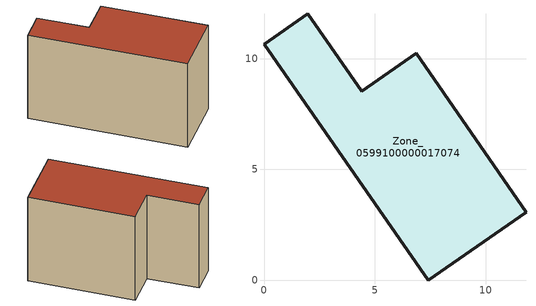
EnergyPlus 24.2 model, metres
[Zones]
Zone_0599100000017074
 floor ground (C_G): 7.4,0 0,10.65 1.97,12.03 4.4,8.54 6.86,10.25 11.82,3.08 z0
 wall outside (C_F): 7.4,0 11.82,3.08 6.86,10.25 4.4,8.54 1.97,12.03 0,10.65 7.4,0 z0:7.9
 roof outside (C_R): 0,10.65 7.4,0 11.82,3.08 6.86,10.25 4.4,8.54 1.97,12.03 z7.9
[BUILDING]
Pand.0599100000017074: North Axis=0; Terrain=City; Loads Convergence Tolerance Value=0.04; Temperature Convergence Tolerance Value=0.4; Solar Distribution=FullExterior; Maximum Number of Warmup Days=25; Minimum Number of Warmup Days=1
[Site:Location]
Rotterdam.The.Hague.AP_ZH_NLD Design_Conditions: Latitude=51.96; Longitude=4.45; Time Zone=1; Elevation=-4.5
[SITE:GROUNDTEMPERATURE:BUILDINGSURFACE]
18, 18, 18, 18, 18, 18, 18, 18, 18, 18, 18, 18
[MATERIAL] Thermal Absorptance=0.9; Solar Absorptance=0.7; Visible Absorptance=0.7
Name | Roughness | Thickness | Conductivity | Density | Specific Heat
G.TI.1975-1991 | MediumSmooth | 0.15 | 0.288461 | 540 | 1210
F.TI.1975-1991 | Rough | 0.3 | 0.230769 | 1920 | 840
R.TI.1975-1991 | MediumRough | 0.2 | 0.153846 | 1500 | 1000
[CONSTRUCTION]
C_G: G.TI.1975-1991
C_F: F.TI.1975-1991
C_R: R.TI.1975-1991
[ZONE]
Zone_0599100000017074: Type=1; Multiplier=1; Ceiling Height=Autocalculate; Volume=Autocalculate; Floor Area=autocalculate; Part of Total Floor Area=Yes
[ZONEINFILTRATION:DESIGNFLOWRATE]
Infil_Zone_0599100000017074: Zone or ZoneList or Space or SpaceList=Zone_0599100000017074; Schedule=AlwaysOn; Design Flow Rate Calculation Method=Flow/Area; Flow Rate per Floor Area=0.003; Constant Term Coefficient=1; Temperature Term Coefficient=0; Velocity Term Coefficient=0; Velocity Squared Term Coefficient=0
[HVACTEMPLATE:ZONE:IDEALLOADSAIRSYSTEM]
Zone_0599100000017074: Maximum Heating Supply Air Temperature=50; Minimum Cooling Supply Air Temperature=13; Maximum Heating Supply Air Humidity Ratio=0.0156; Minimum Cooling Supply Air Humidity Ratio=0.0077; Heating Limit=NoLimit; Cooling Limit=NoLimit; Dehumidification Control Type=ConstantSensibleHeatRatio; Cooling Sensible Heat Ratio=0.7; Dehumidification Setpoint=60; Humidification Control Type=None; Humidification Setpoint=30; Outdoor Air Method=None; Outdoor Air Flow Rate per Person=0.00944; Outdoor Air Flow Rate per Zone Floor Area=0; Outdoor Air Flow Rate per Zone=0; Demand Controlled Ventilation Type=None; Outdoor Air Economizer Type=NoEconomizer; Heat Recovery Type=None; Sensible Heat Recovery Effectiveness=0.7; Latent Heat Recovery Effectiveness=0.65
[ZONECONTROL:THERMOSTAT]
ThermostatControl_Zone_0599100000017074: Zone or ZoneList=Zone_0599100000017074; Control Type Schedule=DualSetpointControlType; Control 1=Thermostat_Zone_0599100000017074; Temperature Difference Between Cutout And Setpoint=0
[THERMOSTATSETPOINT:DUALSETPOINT]
Thermostat_Zone_0599100000017074: Heating Setpoint Temperature Schedule=HeatingSetpoint_Zone_0599100000017074; Cooling Setpoint Temperature Schedule=CoolingSetpoint_Zone_0599100000017074
[SCHEDULE:COMPACT]
HeatingSetpoint_Zone_0599100000017074: Through: 12/31, For: AllDays, Until: 24:00, 21
CoolingSetpoint_Zone_0599100000017074: Through: 12/31, For: AllDays, Until: 24:00, 24
DualSetpointControlType: Through: 12/31, For: AllDays, Until: 24:00, 4
AlwaysOn: Through: 12/31, For: AllDays, Until: 24:00, 1
